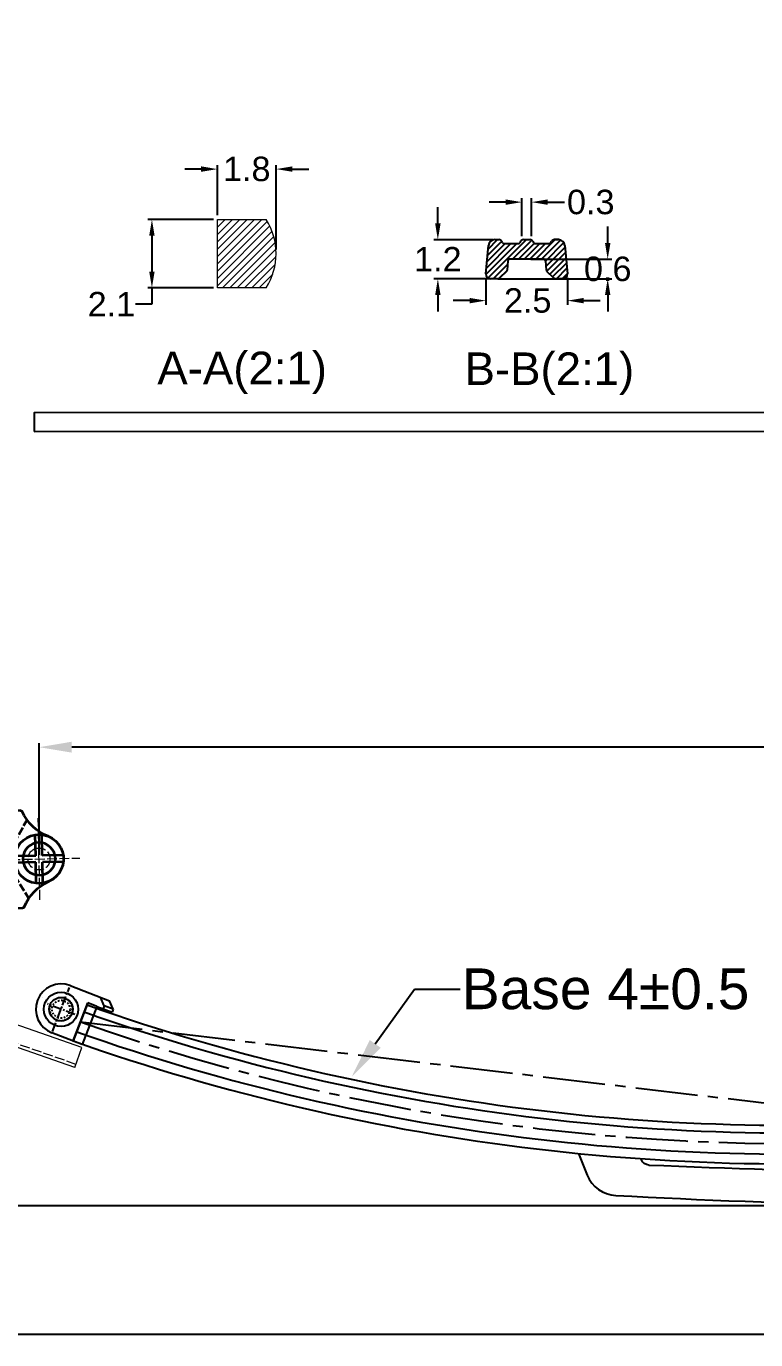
# Model space of a CAD drawing. Header units: millimetres. Extents: x 1167 to 2269, y 1197 to 1555.
# Drawn here: x 1454.9 to 1499.6, y 1296.4 to 1377 of the extents above; entities that cross this region are included whole.
import ezdxf
from ezdxf import colors
from ezdxf.entities.mleader import LeaderData, LeaderLine
from ezdxf.math import Vec2, Vec3

# ---------------------------------------------------------------- set-up
doc = ezdxf.new("R2010")
doc.units = ezdxf.units.MM
for name, pattern in [('ACAD_ISO02W100', [15, 12, -3]), ('CENTER2', [28.575, 19.05, -3.175, 3.175, -3.175]), ('HIDDEN', [9.525, 6.35, -3.175]), ('HIDDEN2', [0.1875, 0.125, -0.0625])]:
    doc.linetypes.add(name, pattern=pattern)
for name, color, linetype in [('Center Line', 2, 'CENTER2'), ('Dimension', 3, 'Continuous'), ('Hidden Line', 1, 'HIDDEN2'), ('Text', 4, 'Continuous')]:
    doc.layers.add(name, color=color, linetype=linetype)
doc.layers.add('标注', color=4, linetype='Continuous', lineweight=5)
doc.layers.add('绘图层', color=7, linetype='Continuous', lineweight=15)
doc.styles.get("Standard").update_dxf_attribs({"font": 'arial.ttf'})
doc.styles.add('宋体', font='SimSun.ttf')
doc.dimstyles.new('Standard$0', dxfattribs={"dimtxt": 2.3, "dimasz": 2, "dimexe": 1, "dimexo": 1, "dimgap": 1, "dimtad": 0, "dimtih": 1, "dimtoh": 1, "dimdec": 1, "dimzin": 0, "dimdsep": 46, "dimtxsty": 'Standard', "dimcen": 0, "dimclrd": 4, "dimclre": 4, "dimclrt": 4, "dimadec": 1, "dimazin": 0, "dimtfac": 1, "dimtdec": 1, "dimtofl": 0, "dimtmove": 0, "dimatfit": 0, "dimfxl": 1, "dimtolj": 1, "dimtzin": 0, "dimarcsym": 0})

# ---------------------------------------------------------------- blocks, each defined once
blk = doc.blocks.new('jlkjojno')
at = {"layer": '绘图层', "color": 0, "linetype": 'ACAD_ISO02W100', "lineweight": 35, "ltscale": 0.04}
blk.add_line((897.736, -0.784), (899.646, 0.356), dxfattribs=at)
at = {"layer": '绘图层', "color": 0, "lineweight": 35, "ltscale": 0.05}
for p, q in [((897.236, -0.459), (897.736, -0.459)), ((897.736, -1.109), (897.736, -0.459)), ((900.236, -0.034), (900.236, -1.009)), ((900.136, -1.109), (897.736, -1.109))]:
    blk.add_line(p, q, dxfattribs=at)
blk.add_circle((897.236, 1.041), 1, dxfattribs=at)
for centre, radius, start, end in [((897.236, 1.041), 1.5, 23.12664, 270), ((901.374, 2.808), 3, 203.12664, 246.45458), ((900.136, -0.034), 0.1, 0, 66.45458), ((900.136, -1.009), 0.1, 270, 0)]:
    blk.add_arc(centre, radius, start, end, dxfattribs=at)
blk = doc.blocks.new('LNLNCL')
at = {"color": 251, "linetype": 'ACAD_ISO02W100', "lineweight": 9, "ltscale": 0.05}
for p, q in [((904.311, -165.467), (904.311, -160.467)), ((901.811, -162.967), (906.811, -162.967))]:
    blk.add_line(p, q, dxfattribs=at)
at = {"layer": '绘图层', "color": 0, "lineweight": 35, "ltscale": 0.05}
for p, q in [((904.111, -161.48), (904.111, -162.767)), ((904.511, -161.48), (904.511, -162.767)), ((902.824, -162.767), (904.111, -162.767)), ((902.824, -163.167), (904.111, -163.167)), ((904.111, -163.167), (904.111, -164.453)), ((904.511, -162.767), (905.798, -162.767)), ((904.511, -163.167), (905.798, -163.167)), ((904.511, -163.167), (904.511, -164.453)), ((901.311, -164.041), (901.311, -165.017)), ((901.411, -165.117), (903.811, -165.117)), ((903.811, -165.117), (903.811, -164.467)), ((904.311, -164.467), (903.811, -164.467))]:
    blk.add_line(p, q, dxfattribs=at)
at = {"layer": '绘图层', "color": 0, "linetype": 'ACAD_ISO02W100', "lineweight": 35, "ltscale": 0.04}
blk.add_line((903.811, -164.792), (901.9, -163.652), dxfattribs=at)
at = {"layer": '绘图层', "color": 0, "lineweight": 35, "ltscale": 0.05}
blk.add_circle((904.311, -162.967), 1, dxfattribs=at)
for centre, radius, start, end in [((904.311, -162.967), 1.5, 270, 156.87336), ((900.173, -161.199), 3, 293.54542, 336.87336), ((901.411, -164.041), 0.1, 113.54542, 180), ((901.411, -165.017), 0.1, 180, 270)]:
    blk.add_arc(centre, radius, start, end, dxfattribs=at)
blk.add_blockref('jlkjojno', (7.075, -164.008))
blk = doc.blocks.new('*D193')
at = {"layer": 'Defpoints', "color": 0, "ltscale": 1000, "transparency": 16777216}
for p in [(1455.665, 1332.747), (1455.665, 1325.891), (1589.881, 1326.066)]:
    blk.add_point(p, dxfattribs=at)
at = {"layer": 'Dimension', "color": 3, "lineweight": -2, "ltscale": 1000, "transparency": 16777216}
for p, q in [((1455.665, 1326.141), (1455.665, 1332.997)), ((1587.881, 1332.747), (1457.665, 1332.747)), ((1589.881, 1326.316), (1589.881, 1332.997))]:
    blk.add_line(p, q, dxfattribs=at)
at = {"layer": 'Dimension', "color": 3, "ltscale": 1000, "transparency": 16777216}
for points in [[(1457.665, 1333.081), (1457.665, 1332.414), (1455.665, 1332.747)], [(1587.881, 1333.081), (1587.881, 1332.414), (1589.881, 1332.747)]]:
    blk.add_solid(points, dxfattribs=at)
at = {"layer": 'Dimension', "ltscale": 1000, "transparency": 16777216, "insert": (1522.773, 1334.275), "char_height": 2.5, "attachment_point": 5}
blk.add_mtext('\\A1;134±1', dxfattribs=at)
blk = doc.blocks.new('*D195')
at = {"layer": 'Defpoints', "color": 0, "transparency": 16777216}
for p in [(1435.674, 1471.843), (1473.693, 1471.843), (1522.173, 1304.618)]:
    blk.add_point(p, dxfattribs=at)
at = {"layer": 'Dimension', "color": 3, "lineweight": -2, "transparency": 16777216}
for p, q in [((1473.443, 1471.843), (1435.424, 1471.843)), ((1435.674, 1306.618), (1435.674, 1469.843)), ((1521.923, 1304.618), (1435.424, 1304.618))]:
    blk.add_line(p, q, dxfattribs=at)
at = {"layer": 'Dimension', "color": 3, "transparency": 16777216}
for points in [[(1435.341, 1469.843), (1436.008, 1469.843), (1435.674, 1471.843)], [(1435.341, 1306.618), (1436.008, 1306.618), (1435.674, 1304.618)]]:
    blk.add_solid(points, dxfattribs=at)
at = {"layer": 'Dimension', "transparency": 16777216, "insert": (1434.148, 1388.231), "char_height": 2.5, "attachment_point": 5, "rotation": 90}
blk.add_mtext('\\A1;167±2', dxfattribs=at)
blk = doc.blocks.new('*D180')
at = {"layer": 'Defpoints', "color": 0, "transparency": 16777216}
for p in [(1483.07, 1361.78), (1488.07, 1361.78), (1488.07, 1360.14)]:
    blk.add_point(p, dxfattribs=at)
at = {"layer": 'Dimension', "color": 3, "lineweight": -2, "transparency": 16777216}
for p, q in [((1483.07, 1361.53), (1483.07, 1359.89)), ((1488.07, 1361.53), (1488.07, 1359.89)), ((1482.07, 1360.14), (1481.07, 1360.14)), ((1489.07, 1360.14), (1490.07, 1360.14))]:
    blk.add_line(p, q, dxfattribs=at)
at = {"layer": 'Dimension', "color": 3, "transparency": 16777216}
for points in [[(1482.07, 1360.307), (1482.07, 1359.974), (1483.07, 1360.14)], [(1489.07, 1360.307), (1489.07, 1359.974), (1488.07, 1360.14)]]:
    blk.add_solid(points, dxfattribs=at)
at = {"layer": 'Dimension', "transparency": 16777216, "insert": (1485.631, 1360.14), "char_height": 1.5, "attachment_point": 5}
blk.add_mtext('\\A1;2.5', dxfattribs=at)
blk = doc.blocks.new('*D148')
at = {"layer": 'Defpoints', "color": 0, "transparency": 16777216}
for p in [(1483.744, 1363.88), (1480.123, 1361.48), (1483.744, 1361.48)]:
    blk.add_point(p, dxfattribs=at)
at = {"layer": 'Dimension', "color": 3, "lineweight": -2, "transparency": 16777216}
for p, q in [((1480.123, 1364.88), (1480.123, 1365.88)), ((1483.494, 1363.88), (1479.873, 1363.88)), ((1483.494, 1361.48), (1479.873, 1361.48)), ((1480.123, 1360.48), (1480.123, 1359.48))]:
    blk.add_line(p, q, dxfattribs=at)
at = {"layer": 'Dimension', "color": 3, "transparency": 16777216}
for points in [[(1479.956, 1364.88), (1480.29, 1364.88), (1480.123, 1363.88)], [(1479.956, 1360.48), (1480.29, 1360.48), (1480.123, 1361.48)]]:
    blk.add_solid(points, dxfattribs=at)
at = {"layer": 'Dimension', "transparency": 16777216, "insert": (1480.123, 1362.68), "char_height": 1.5, "attachment_point": 5}
blk.add_mtext('\\A1;1.2', dxfattribs=at)
blk = doc.blocks.new('*D181')
at = {"layer": 'Defpoints', "color": 0, "transparency": 16777216}
for p in [(1485.866, 1366.182), (1485.274, 1363.854), (1485.866, 1363.854)]:
    blk.add_point(p, dxfattribs=at)
at = {"layer": 'Dimension', "color": 3, "lineweight": -2, "transparency": 16777216}
for p, q in [((1484.274, 1366.182), (1483.274, 1366.182)), ((1485.274, 1364.104), (1485.274, 1366.432)), ((1485.866, 1364.104), (1485.866, 1366.432)), ((1486.866, 1366.182), (1487.884, 1366.182))]:
    blk.add_line(p, q, dxfattribs=at)
at = {"layer": 'Dimension', "color": 3, "transparency": 16777216}
for points in [[(1484.274, 1366.348), (1484.274, 1366.015), (1485.274, 1366.182)], [(1486.866, 1366.348), (1486.866, 1366.015), (1485.866, 1366.182)]]:
    blk.add_solid(points, dxfattribs=at)
at = {"layer": 'Dimension', "transparency": 16777216, "insert": (1489.499, 1366.182), "char_height": 1.5, "attachment_point": 5}
blk.add_mtext('\\A1;0.3', dxfattribs=at)
blk = doc.blocks.new('*D182')
at = {"layer": 'Defpoints', "color": 0, "transparency": 16777216}
for p in [(1485.57, 1362.68), (1483.579, 1361.48), (1490.54, 1361.48)]:
    blk.add_point(p, dxfattribs=at)
at = {"layer": 'Dimension', "color": 3, "lineweight": -2, "transparency": 16777216}
for p, q in [((1490.54, 1363.68), (1490.54, 1364.68)), ((1485.82, 1362.68), (1490.79, 1362.68)), ((1483.829, 1361.48), (1490.79, 1361.48)), ((1490.54, 1360.48), (1490.54, 1359.48))]:
    blk.add_line(p, q, dxfattribs=at)
at = {"layer": 'Dimension', "color": 3, "transparency": 16777216}
for points in [[(1490.374, 1363.68), (1490.707, 1363.68), (1490.54, 1362.68)], [(1490.374, 1360.48), (1490.707, 1360.48), (1490.54, 1361.48)]]:
    blk.add_solid(points, dxfattribs=at)
at = {"layer": 'Dimension', "transparency": 16777216, "insert": (1490.54, 1362.08), "char_height": 1.5, "attachment_point": 5}
blk.add_mtext('\\A1;0.6', dxfattribs=at)
blk = doc.blocks.new('*D176')
at = {"layer": 'Defpoints', "color": 0, "transparency": 16777216}
for p in [(1470.203, 1368.209), (1466.603, 1365.125), (1470.203, 1363.025)]:
    blk.add_point(p, dxfattribs=at)
at = {"layer": 'Dimension', "color": 3, "lineweight": -2, "transparency": 16777216}
for p, q in [((1465.603, 1368.209), (1464.603, 1368.209)), ((1466.603, 1365.375), (1466.603, 1368.459)), ((1470.203, 1363.275), (1470.203, 1368.459)), ((1471.203, 1368.209), (1472.203, 1368.209))]:
    blk.add_line(p, q, dxfattribs=at)
at = {"layer": 'Dimension', "color": 3, "transparency": 16777216}
for points in [[(1465.603, 1368.376), (1465.603, 1368.043), (1466.603, 1368.209)], [(1471.203, 1368.376), (1471.203, 1368.043), (1470.203, 1368.209)]]:
    blk.add_solid(points, dxfattribs=at)
at = {"layer": 'Dimension', "transparency": 16777216, "insert": (1468.403, 1368.209), "char_height": 1.5, "attachment_point": 5}
blk.add_mtext('\\A1;1.8', dxfattribs=at)
blk = doc.blocks.new('*D177')
at = {"layer": 'Defpoints', "color": 0, "transparency": 16777216}
for p in [(1466.603, 1365.125), (1462.586, 1360.925), (1466.603, 1360.925)]:
    blk.add_point(p, dxfattribs=at)
at = {"layer": 'Dimension', "color": 3, "lineweight": -2, "transparency": 16777216}
for p, q in [((1466.353, 1365.125), (1462.336, 1365.125)), ((1462.586, 1364.125), (1462.586, 1361.925)), ((1466.353, 1360.925), (1462.336, 1360.925)), ((1462.586, 1360.925), (1462.586, 1359.925)), ((1462.586, 1359.925), (1461.586, 1359.925))]:
    blk.add_line(p, q, dxfattribs=at)
at = {"layer": 'Dimension', "color": 3, "transparency": 16777216}
for points in [[(1462.42, 1364.125), (1462.753, 1364.125), (1462.586, 1365.125)], [(1462.42, 1361.925), (1462.753, 1361.925), (1462.586, 1360.925)]]:
    blk.add_solid(points, dxfattribs=at)
at = {"layer": 'Dimension', "transparency": 16777216, "insert": (1460.103, 1359.925), "char_height": 1.5, "attachment_point": 5}
blk.add_mtext('\\A1;2.1', dxfattribs=at)
blk = doc.blocks.new('ETW3T32T32T3')
for p, q in [((-1.08, 3.445), (1.509, 3.445)), ((1.909, 3.045), (1.509, 3.445)), ((0.909, 2.845), (0.909, 0.345)), ((0.909, 2.845), (1.909, 2.845)), ((1.909, 3.045), (1.909, 2.845)), ((-2.38, 2.145), (-2.38, 2.145)), ((0.909, 0.345), (-1.08, 0.345))]:
    blk.add_line(p, q)
at = {"linetype": 'HIDDEN'}
for p, q in [((1.313, 3.045), (0.913, 3.445)), ((0.909, 2.845), (0.313, 2.845)), ((0.313, 2.845), (0.313, 0.345)), ((1.313, 3.045), (1.313, 2.845)), ((1.909, 3.045), (1.313, 3.045))]:
    blk.add_line(p, q, dxfattribs=at)
for radius in [1.05, 0.725]:
    blk.add_circle((-1.08, 1.895), radius)
blk.add_arc((-1.08, 1.895), 1.55, 90, 270)
at = {"layer": 'Center Line', "ltscale": 0.03}
for p, q in [((-1.08, 0.424), (-1.08, 3.324)), ((-0.18, 1.895), (-1.98, 1.895))]:
    blk.add_line(p, q, dxfattribs=at)
at = {"layer": 'Hidden Line', "ltscale": 0.5}
blk.add_circle((-1.08, 1.895), 0.55, dxfattribs=at)
blk.add_arc((-1.08, 1.895), 0.7, 180, 90, dxfattribs=at)
blk = doc.blocks.new('*D178')
at = {"layer": 'Defpoints', "color": 0, "ltscale": 1000, "transparency": 16777216}
for p in [(1451.973, 1325.864), (1593.573, 1326.039), (1593.573, 1296.732)]:
    blk.add_point(p, dxfattribs=at)
at = {"layer": 'Dimension', "color": 3, "lineweight": -2, "ltscale": 1000, "transparency": 16777216}
for p, q in [((1451.973, 1325.614), (1451.973, 1296.482)), ((1593.573, 1325.789), (1593.573, 1296.482)), ((1453.973, 1296.732), (1591.573, 1296.732))]:
    blk.add_line(p, q, dxfattribs=at)
at = {"layer": 'Dimension', "color": 3, "ltscale": 1000, "transparency": 16777216}
for points in [[(1453.973, 1297.065), (1453.973, 1296.399), (1451.973, 1296.732)], [(1591.573, 1297.065), (1591.573, 1296.399), (1593.573, 1296.732)]]:
    blk.add_solid(points, dxfattribs=at)
at = {"layer": 'Dimension', "ltscale": 1000, "transparency": 16777216, "insert": (1522.773, 1298.259), "char_height": 2.5, "attachment_point": 5}
blk.add_mtext('\\A1;141.6±1', dxfattribs=at)

msp = doc.modelspace()

# ---------------------------------------------------------------- hatches: boundary and pattern name
at = {"lineweight": 9}
h = msp.add_hatch(dxfattribs=at)
h.set_pattern_fill('ANSI31', color=1, scale=0.1, style=0)
h.set_pattern_definition([(45, (-1354.0481, 243.96037), (-0.224506403, 0.224506403), [])])
edge = h.paths.add_edge_path()
edge.add_arc((1466.22766, 1363.02537), 3.975, 328.1092082, 391.8907918)
edge.add_line((1469.60266, 1365.12537), (1466.60266, 1365.12537))
edge.add_line((1466.60266, 1365.12537), (1466.60266, 1360.92537))
edge.add_line((1466.60266, 1360.92537), (1469.60266, 1360.92537))
at = {"ltscale": 0.5}
h = msp.add_hatch(dxfattribs=at)
h.set_pattern_fill('ANSI31', color=6, scale=2)
h.set_pattern_definition([(45, (-32335.58242, 16082.44075), (-0.1767766953, 0.1767766953), [])])
h.paths.add_polyline_path([(1486.61758, 1362.68047, -0.38887873), (1486.7172, 1362.58918), (1486.76728, 1362.01673, 0.17632698), (1486.79619, 1361.95473), (1487.21187, 1361.53905, 0.19891237), (1487.35329, 1361.48047), (1487.77045, 1361.48047, 0.41421356), (1488.07045, 1361.78047), (1487.91867, 1363.51533, 0.38887873), (1487.52019, 1363.88047), (1487.2727, 1363.88047, 0.26794919), (1487.0995, 1363.78047), (1487.04754, 1363.69047, -0.26794919), (1486.96093, 1363.64047), (1486.07819, 1363.64047, -0.26794919), (1485.99158, 1363.69047), (1485.93962, 1363.78047, 0.26794919), (1485.76642, 1363.88047), (1485.37448, 1363.88047, 0.26794919), (1485.20128, 1363.78047), (1485.14932, 1363.69047, -0.26794919), (1485.06272, 1363.64047), (1484.17997, 1363.64047, -0.26794919), (1484.09336, 1363.69047), (1484.0414, 1363.78047, 0.26794919), (1483.8682, 1363.88047), (1483.62071, 1363.88047, 0.38887873), (1483.22223, 1363.51533), (1483.07045, 1361.78047, 0.41421356), (1483.37045, 1361.48047), (1483.78761, 1361.48047, 0.19891237), (1483.92903, 1361.53905), (1484.34471, 1361.95473, 0.17632698), (1484.37362, 1362.01673), (1484.42371, 1362.58918, -0.38887873), (1484.52333, 1362.68047)])

# ---------------------------------------------------------------- linework, layer by layer
at = {"color": 0, "lineweight": 9}
for p, q in [((1466.60266, 1365.12537), (1469.60266, 1365.12537)), ((1466.60266, 1360.92537), (1466.60266, 1365.12537)), ((1469.60266, 1360.92537), (1466.60266, 1360.92537))]:
    msp.add_line(p, q, dxfattribs=at)
for p, q in [((1483.07045, 1361.78047), (1483.22223, 1363.51533)), ((1483.62071, 1363.88047), (1483.8682, 1363.88047)), ((1484.09336, 1363.69047), (1484.0414, 1363.78047)), ((1484.17997, 1363.64047), (1485.06272, 1363.64047)), ((1485.20128, 1363.78047), (1485.14932, 1363.69047)), ((1485.37448, 1363.88047), (1485.76642, 1363.88047)), ((1485.93962, 1363.78047), (1485.99158, 1363.69047)), ((1486.07819, 1363.64047), (1486.96093, 1363.64047)), ((1487.04754, 1363.69047), (1487.0995, 1363.78047)), ((1487.2727, 1363.88047), (1487.52019, 1363.88047)), ((1487.52019, 1363.88047), (1487.2727, 1363.88047)), ((1487.91867, 1363.51533), (1488.07045, 1361.78047)), ((1484.42371, 1362.58918), (1484.37362, 1362.01673)), ((1486.61758, 1362.68047), (1484.52333, 1362.68047)), ((1486.7172, 1362.58918), (1486.76728, 1362.01673)), ((1484.34471, 1361.95473), (1483.92903, 1361.53905)), ((1486.79619, 1361.95473), (1487.21187, 1361.53905)), ((1483.78761, 1361.48047), (1483.37045, 1361.48047)), ((1487.77045, 1361.48047), (1487.35329, 1361.48047)), ((1457.75789, 1314.72593), (1458.65393, 1317.06081))]:
    msp.add_line(p, q)
at = {"color": 251, "linetype": 'ACAD_ISO02W100', "lineweight": 13, "ltscale": 0.05}
msp.add_line((1457.92989, 1313.29232), (1452.74894, 1315.0964), dxfattribs=at)
at = {"color": 7}
msp.add_lwpolyline([(1455.35754, 1352.12097), (1581.44207, 1352.14166), (1581.44207, 1353.27657), (1455.35754, 1353.25588)], close=True, dxfattribs=at)
at = {"ltscale": 1000}
for points in [[(1488.75245, 1307.82619), (1489.28173, 1306.503, 0.29219617), (1491.03241, 1305.24861)], [(1493.05244, 1307.11632, -0.29450069), (1492.61053, 1307.43013), (1492.58088, 1307.50427)]]:
    msp.add_lwpolyline(points, format="xyb", dxfattribs=at)
at = {"color": 251, "linetype": 'ACAD_ISO02W100', "lineweight": 13, "ltscale": 0.05}
msp.add_circle((1455.66488, 1325.89074), 0.67318, dxfattribs=at)
at = {"color": 0, "lineweight": 9}
msp.add_arc((1466.22766, 1363.02537), 3.975, 328.1092082, 31.8907918, dxfattribs=at)
for centre, radius, start, end in [((1483.62071, 1363.48047), 0.4, 90, 175), ((1483.8682, 1363.68047), 0.2, 30, 90), ((1484.17997, 1363.74047), 0.1, 210, 270), ((1485.06272, 1363.74047), 0.1, 270, 330), ((1485.37448, 1363.68047), 0.2, 90, 150), ((1485.76642, 1363.68047), 0.2, 30, 90), ((1486.07819, 1363.74047), 0.1, 210, 270), ((1486.96093, 1363.74047), 0.1, 270, 330), ((1487.2727, 1363.68047), 0.2, 90, 150), ((1487.52019, 1363.48047), 0.4, 5, 90), ((1484.52333, 1362.58047), 0.1, 90, 175), ((1486.61758, 1362.58047), 0.1, 5, 90), ((1483.37045, 1361.78047), 0.3, 180, 270), ((1484.274, 1362.02544), 0.1, 315, 355), ((1486.8669, 1362.02544), 0.1, 185, 225), ((1487.77045, 1361.78047), 0.3, 270, 0), ((1483.78761, 1361.68047), 0.2, 270, 315), ((1487.35329, 1361.68047), 0.2, 225, 270), ((1501.70078, 1439.02802), 129.475, 250.5587893, 275.9308323), ((1501.72404, 1439.16217), 130.075, 250.5552131, 275.9308323), ((1501.72404, 1439.16217), 131.375, 250.5552131, 275.9308323), ((1501.72404, 1439.16217), 131.975, 250.5405269, 275.9308323)]:
    msp.add_arc(centre, radius, start, end)
at = {"ltscale": 1000}
for centre, radius, start, end in [((1523.43766, 2050.57412), 744.07847, 267.65961626, 269.94881732), ((1516.30488, 1778.32277), 473.74874, 266.942064, 270.7822839)]:
    msp.add_arc(centre, radius, start, end, dxfattribs=at)
at = {"layer": 'Center Line', "linetype": 'CENTER2', "ltscale": 0.2}
msp.add_line((1458.20591, 1315.89337), (1515.23157, 1309.13689), dxfattribs=at)
msp.add_arc((1501.72404, 1439.16217), 130.725, 250.5552131, 275.9308323, dxfattribs=at)
at = {"layer": '标注', "color": 0, "lineweight": 13, "ltscale": 5}
for p, q in [((1458.29162, 1314.33114), (1454.14541, 1315.77491)), ((1457.86412, 1313.10344), (1452.55394, 1314.95252)), ((1457.86412, 1313.10344), (1458.29162, 1314.33114))]:
    msp.add_line(p, q, dxfattribs=at)

# ---------------------------------------------------------------- block references
at = {"color": 0, "lineweight": 13, "xscale": -1, "rotation": 271.190070243462}
msp.add_blockref('LNLNCL', (1637.37832, 425.15957), dxfattribs=at)
at = {"rotation": 338.9903114828968}
msp.add_blockref('ETW3T32T32T3', (1457.34156, 1314.51586), dxfattribs=at)

# ---------------------------------------------------------------- texts
at = {"layer": 'Text', "linetype": 'ByBlock', "lineweight": 9, "char_height": 2, "width": 19.8141978, "attachment_point": 5, "style": '宋体'}
for s, insert in [('{\\f@Arial Unicode MS|b0|i0|c0|p34;A-A(2:1)}', (1468.11942, 1355.7095)), ('{\\f@Arial Unicode MS|b0|i0|c0|p34;B-B(2:1)}', (1486.96361, 1355.66184))]:
    msp.add_mtext(s, dxfattribs=dict(at, insert=insert))

# ---------------------------------------------------------------- dimensions: what is measured, and where the dimension line sits
at = {"layer": 'Dimension'}
for base, p1, p2, override, picture, middle in [((1435.67427, 1471.84349), (1522.17311, 1304.61819), (1473.69291, 1471.84349), {"dimtxt": 2.5, "dimexe": 0.25, "dimexo": 0.25, "dimgap": 0.25, "dimtad": 1, "dimtih": 0, "dimtoh": 0, "dimdec": 0, "dimclrd": 3, "dimclre": 3, "dimclrt": 256, "dimadec": 2, "dimtol": 1, "dimtp": 2, "dimtm": 2, "dimtdec": 0, "dimatfit": 3}, '*D195', (1434.14784, 1388.23084)), ((1462.58639, 1360.92537), (1466.60266, 1365.12537), (1466.60266, 1360.92537), {"dimtxt": 1.5, "dimasz": 1, "dimexe": 0.25, "dimexo": 0.25, "dimgap": 0.25, "dimlfac": 0.5, "dimclrd": 3, "dimclre": 3, "dimclrt": 256, "dimadec": 0, "dimtdec": 2, "dimatfit": 3}, '*D177', (1460.10293, 1359.92537))]:
    dim = msp.add_linear_dim(base=base, p1=p1, p2=p2, angle=90, dimstyle='Standard$0', override=override, dxfattribs=at)
    dim.commit()
    dim.dimension.update_dxf_attribs({"geometry": picture, "text_midpoint": middle})
dim = msp.add_linear_dim(base=(1470.20266, 1368.20942), p1=(1466.60266, 1365.12537), p2=(1470.20266, 1363.02537), dimstyle='Standard$0', override={"dimtxt": 1.5, "dimasz": 1, "dimexe": 0.25, "dimexo": 0.25, "dimgap": 0.25, "dimlfac": 0.5, "dimclrd": 3, "dimclre": 3, "dimclrt": 256, "dimadec": 0, "dimtdec": 2, "dimatfit": 3}, dxfattribs=at)
dim.commit()
dim.dimension.update_dxf_attribs({"geometry": '*D176', "text_midpoint": (1468.40266, 1368.20942)})
dim = msp.add_linear_dim(base=(1485.86642, 1366.1816), p1=(1485.27448, 1363.85367), p2=(1485.86642, 1363.85367), text='0.3', dimstyle='Standard$0', override={"dimtxt": 1.5, "dimasz": 1, "dimexe": 0.25, "dimexo": 0.25, "dimgap": 0.25, "dimlfac": 0.5, "dimclrd": 3, "dimclre": 3, "dimclrt": 256, "dimadec": 0, "dimtdec": 2, "dimatfit": 3}, dxfattribs=at)
dim.commit()
dim.dimension.update_dxf_attribs({"geometry": '*D181', "text_midpoint": (1489.49901, 1366.1816), "dimtype": 160})
for base, p1, p2, picture, middle in [((1480.12292, 1361.48047), (1483.74445, 1363.88047), (1483.74445, 1361.48047), '*D148', (1480.12292, 1362.68047)), ((1490.54035, 1361.48047), (1485.57045, 1362.68047), (1483.57903, 1361.48047), '*D182', (1490.54035, 1362.08047))]:
    dim = msp.add_linear_dim(base=base, p1=p1, p2=p2, angle=90, dimstyle='Standard$0', override={"dimtxt": 1.5, "dimasz": 1, "dimexe": 0.25, "dimexo": 0.25, "dimgap": 0.25, "dimlfac": 0.5, "dimclrd": 3, "dimclre": 3, "dimclrt": 256, "dimadec": 0, "dimtdec": 2, "dimatfit": 3}, dxfattribs=at)
    dim.commit()
    dim.dimension.update_dxf_attribs({"geometry": picture, "text_midpoint": middle, "dimtype": 160})
dim = msp.add_linear_dim(base=(1488.07045, 1360.14025), p1=(1483.07045, 1361.78047), p2=(1488.07045, 1361.78047), dimstyle='Standard$0', override={"dimtxt": 1.5, "dimasz": 1, "dimexe": 0.25, "dimexo": 0.25, "dimgap": 0.25, "dimlfac": 0.5, "dimclrd": 3, "dimclre": 3, "dimclrt": 256, "dimadec": 0, "dimtdec": 2, "dimatfit": 3}, dxfattribs=at)
dim.commit()
dim.dimension.update_dxf_attribs({"geometry": '*D180', "text_midpoint": (1485.63118, 1360.14025), "dimtype": 160})
at = {"layer": 'Dimension', "color": 40, "ltscale": 1000, "true_color": 0xf8d731}
dim = msp.add_linear_dim(base=(1455.66488, 1332.74732), p1=(1589.88101, 1326.06645), p2=(1455.66488, 1325.89074), dimstyle='Standard$0', override={"dimtxt": 2.5, "dimexe": 0.25, "dimexo": 0.25, "dimgap": 0.25, "dimtad": 1, "dimtih": 0, "dimtoh": 0, "dimdec": 0, "dimclrd": 3, "dimclre": 3, "dimclrt": 256, "dimadec": 0, "dimtol": 1, "dimtp": 1, "dimtm": 1, "dimtdec": 0, "dimatfit": 3, "dimfxl": 1.25, "dimarcsym": 2}, dxfattribs=at)
dim.commit()
dim.dimension.update_dxf_attribs({"geometry": '*D193', "text_midpoint": (1522.77295, 1334.27461)})
dim = msp.add_linear_dim(base=(1593.57296, 1296.73207), p1=(1451.97293, 1325.86378), p2=(1593.57296, 1326.03948), dimstyle='Standard$0', override={"dimtxt": 2.5, "dimexe": 0.25, "dimexo": 0.25, "dimgap": 0.25, "dimtad": 1, "dimtih": 0, "dimtoh": 0, "dimclrd": 3, "dimclre": 3, "dimclrt": 256, "dimadec": 0, "dimtol": 1, "dimtp": 1, "dimtm": 1, "dimtdec": 0, "dimatfit": 3, "dimfxl": 1.25, "dimarcsym": 2}, dxfattribs=at)
dim.commit()
dim.dimension.update_dxf_attribs({"geometry": '*D178', "text_midpoint": (1522.77295, 1296.73207), "dimtype": 160})

# ---------------------------------------------------------------- leaders
at = {"layer": 'Text', "linetype": 'ByBlock', "lineweight": 9}
ml = msp.add_multileader_mtext('Standard', dxfattribs=at)
ml.set_content('Base 4%%P0.5', color=256)
ml.set_leader_properties()
ml.build(insert=Vec2(0, 0))
ml.multileader.update_dxf_attribs({"dogleg_length": 6.66735, "arrow_head_size": 2.5})
ctx = ml.context
ctx.base_point, ctx.char_height, ctx.arrow_head_size, ctx.landing_gap_size, ctx.plane_origin = Vec3(1481.4973, 1317.90448), 2.5, 2.5, 0.09, Vec3(1474.83068, 1312.51098)
notes = []
notes.append((ctx, [(0, (1, 1, 0), (1478.6893, 1317.90448), (1, 0), 2.80801, [(0, [(1474.83068, 1312.51098)], 0, [])])]))
ctx.mtext.insert, ctx.mtext.flow_direction = Vec3(1481.5873, 1319.17579), 5
for ctx, leaders in notes:
    for number, flags, end, landing, length, lines in leaders:
        leader = LeaderData()
        leader.index, (leader.has_last_leader_line, leader.has_dogleg_vector, leader.attachment_direction) = number, flags
        leader.last_leader_point, leader.dogleg_vector, leader.dogleg_length = Vec3(end), Vec3(landing), length
        for number, points, colour, breaks in lines:
            line = LeaderLine()
            line.index, line.vertices, line.color, line.breaks = number, Vec3.list(points), colors.encode_raw_color(colour), breaks
            leader.lines.append(line)
        ctx.leaders.append(leader)

doc.saveas('drawing.dxf')
